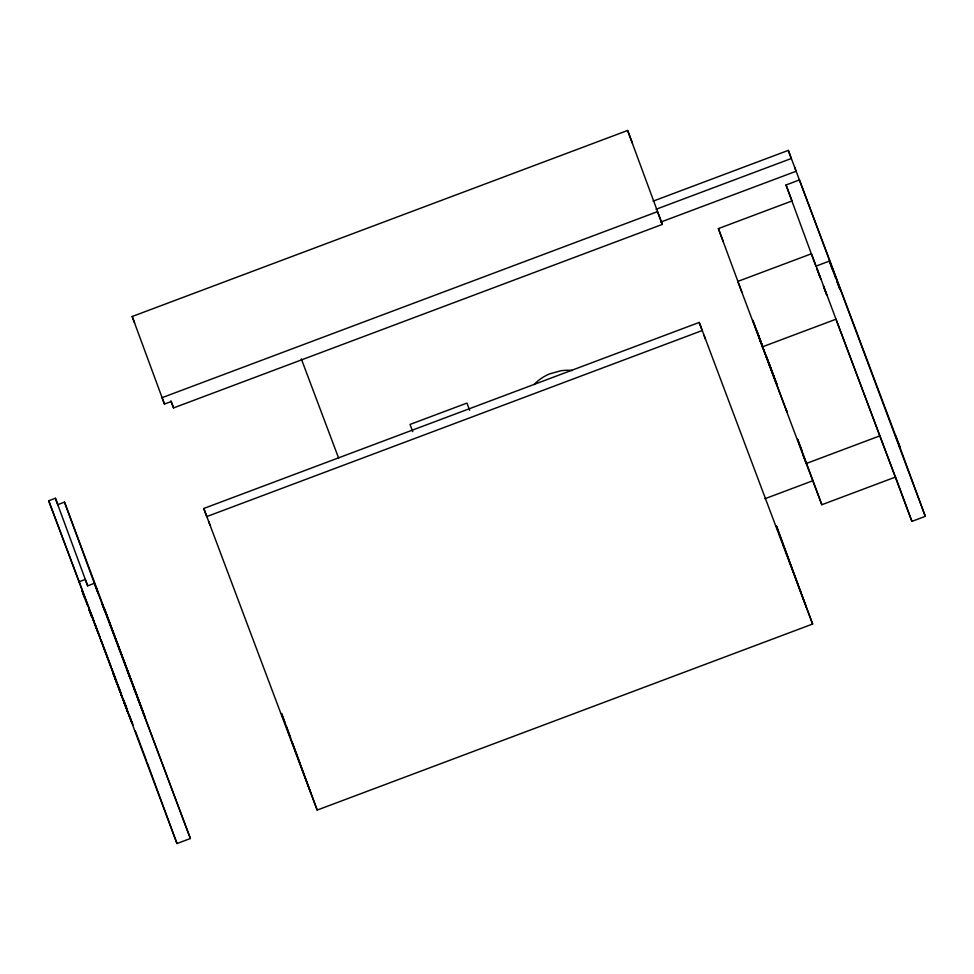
<?xml version="1.0" encoding="UTF-8"?>
<svg xmlns="http://www.w3.org/2000/svg" width="974" height="974" viewBox="0 0 974 974"><rect width="100%" height="100%" fill="white"/><g stroke="black" fill="none" stroke-linecap="round" stroke-linejoin="round"><path stroke-width="1.46" d="M627.621 130.467L662.296 224.41L173.555 407.923L171.156 401.544L164.46 404.064L132.184 316.501L627.621 130.467L632.43 143.227M653.067 201.168L788.307 150.386L900.232 447.93L898.746 443.864M656.05 209.288L791.302 158.506L788.307 150.386M660.847 222.048L796.099 171.266L794.601 167.199M829.276 261.142L815.883 266.17L786.018 184.987L799.411 179.959L925.3 516.342L911.908 521.37L811.452 253.764L737.805 281.425L806.216 463.514L879.863 435.853L895.471 477.065L821.825 504.727L803.185 455.357M741.847 292.09L718.374 228.598L792.02 200.936L786.018 184.987M48.7 500.77L55.396 498.25L57.795 504.642L64.491 502.121L190.38 838.504L176.988 843.533L48.7 500.77L94.174 621.607M203.773 508.465L699.21 322.431L812.62 624.03L317.195 810.076L203.773 508.465L206.756 516.585L702.193 330.551L699.21 322.431M78.565 581.941L85.262 579.433L87.66 585.812L94.356 583.304L64.491 502.121M762.338 346.866L835.984 319.216M764.98 498.712L813.387 480.535M82.145 591.23L81.779 590.293L84.762 598.328M752.768 320.178L753.511 322.114M771.201 369.365L771.858 371.07M776.059 382.332L776.802 384.267M753.888 323.088L755.276 326.753M759.099 337.004L757.553 332.938L757.869 333.826M770.117 366.48L770.836 368.403L769.594 365.226M774.306 377.693L775.694 381.358M832.916 270.565L830.055 263.017L835.96 278.856M837.214 282.168L840.075 289.716L836.751 280.792M823.821 287.196L826.683 294.745L823.371 285.82M755.739 327.982L758.21 334.52M758.649 335.701L761.132 342.276M759.464 337.954L760.913 341.813M761.485 343.311L762.252 345.356M767.329 359.089L768.096 361.123M768.656 362.632L770.921 368.744M771.371 369.913L773.843 376.463M130.163 677.941L126.632 668.627L130.553 679.134M98.289 593.507L95.148 585.24L98.155 593.3M102.002 603.539L105.143 611.818L102.136 603.758M132.768 684.868L135.349 691.905M137.955 698.821L141.486 708.147L137.565 697.628M82.814 592.996L87.49 605.414M119.376 689.896L128.093 713.175L127.326 711.069M88.61 608.567L91.751 616.846L88.756 608.787M120.959 694.255L121.957 696.934M820.778 278.905L816.662 268.045L819.986 276.969M836.52 320.641L879.863 435.853M718.374 228.598L723.171 241.357M801.858 450.487L797.596 439.14L821.825 504.727M776.765 384.353L771.189 369.475M662.296 224.41L657.499 211.65L162.061 397.684L164.46 404.064M469.663 410.261L466.923 403.078L410.017 424.445L412.757 431.628M301.307 358.907L338.648 458.157M132.184 316.501L134.595 322.881M284.761 722.002L281.559 713.492L310.901 793.25M94.356 583.304L190.38 838.504M95.233 624.456L100.054 637.252M101.126 640.088L110.756 665.68M111.815 668.529L116.636 681.325M117.708 684.162L121.446 694.121M123.588 699.807L127.338 709.754M129.469 715.44L133.219 725.386M135.362 731.072L146.587 760.938M91.349 614.704L131.892 722.903L124.428 702.607M119.765 691.09L113.24 673.655L117.16 684.162M761.412 343.347L763.19 348.095M766.38 356.35L770.02 365.956M770.519 367.295L772.625 372.92M759.063 337.15L753.024 320.957M759.562 338.489L762.082 345.198M124.173 702.656L125.001 704.847M125.415 705.943L126.486 708.816M769.704 365.226L770.921 368.476M773.149 374.32L774.695 378.46M758.661 335.969L759.878 339.22M775.207 379.848L776.558 383.488M895.435 435.171L925.3 516.342M895.666 477.223L911.908 521.37M785.762 408.423L787.248 412.477L759.355 338.234L760.84 342.3M766.002 355.656L767.171 358.834L762.362 346.074L763.117 348.095M768.364 362.072L770.154 366.942M773.161 374.832L774.951 379.702M812.62 624.03L776.461 526.033L806.326 607.216M704.007 335.19L705.505 339.244M170.937 400.813L173.555 407.923M286.356 726.251L290.532 737.622M292.103 741.884L317.195 810.076M208.57 521.224L210.067 525.29M55.396 498.25L87.66 585.812M147.123 762.35L176.988 843.533M90.813 613.279L98.277 633.575M771.712 370.619L772.029 371.496M534.032 384.535A44.694 42.6 -20.2 0 1 549.555 373.906L560.793 370.765A44.694 42.6 -20.2 0 1 572.395 370.51M137.809 697.579L104.206 608.251L145.284 717.875L137.809 697.579"/></g></svg>
